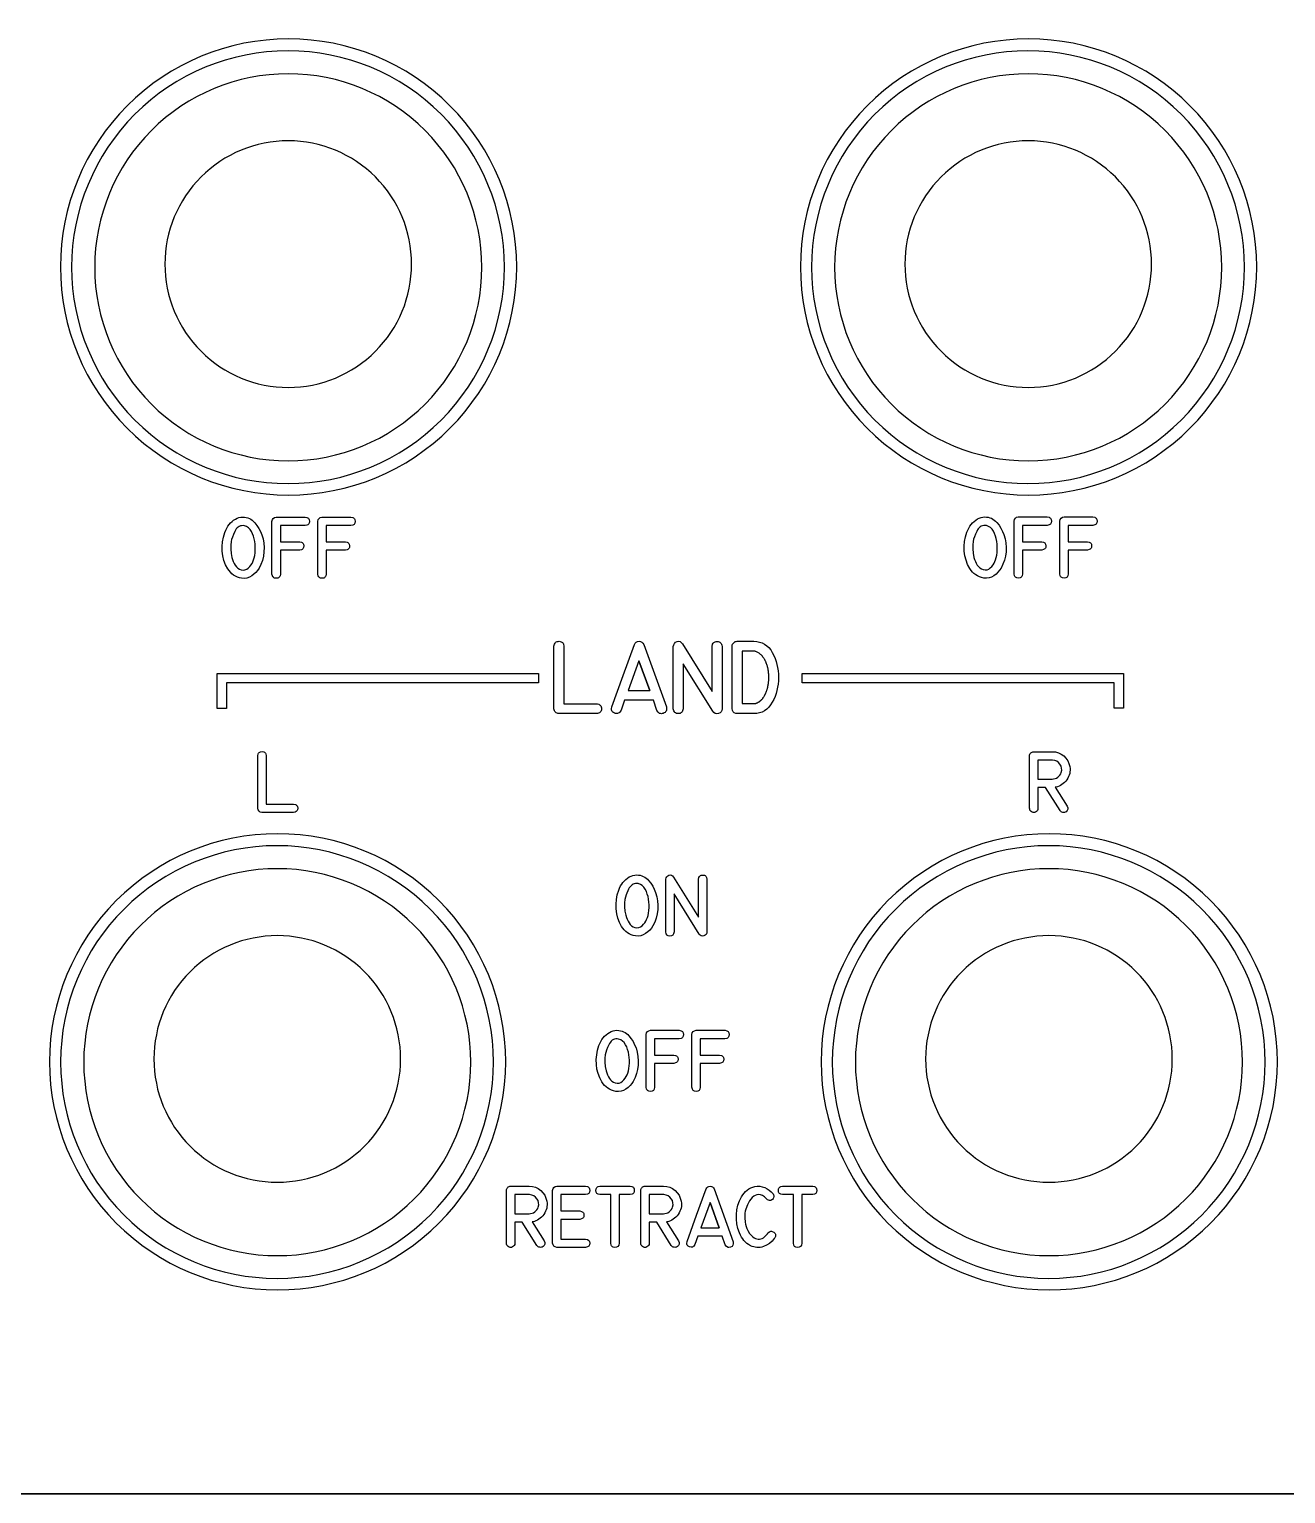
# Model space of a CAD drawing. Extents: x 27 to 704, y 10 to 614.
# Drawn here: x 240.8 to 301.4, y 9.6 to 80.3 of the extents above; entities that cross this region are included whole.
import ezdxf

# ---------------------------------------------------------------- set-up
doc = ezdxf.new("R2010")
doc.units = 0
for name, color, linetype in [('_BACKPANEL', 5, 'CONTINUOUS'), ('_ENGRAVING', 105, 'CONTINUOUS'), ('_TOPLAYER', 1, 'CONTINUOUS')]:
    doc.layers.add(name, color=color, linetype=linetype)

msp = doc.modelspace()

# ---------------------------------------------------------------- linework, layer by layer
at = {"layer": '_BACKPANEL'}
msp.add_lwpolyline([(526.256, 141.41), (526.256, 136.704), (526.256, 127.292), (526.256, 117.879), (526.256, 19.048), (526.256, 9.635), (203.984, 9.635), (203.984, 19.048), (203.984, 117.879), (203.984, 127.292), (203.984, 136.704), (203.984, 141.41)], close=True, dxfattribs=at)
for points in [[(253.256, 74.926, 0.414214), (247.306, 68.976, 0.414214), (253.256, 63.026, 0.414214), (259.206, 68.976, 0.414214)], [(288.956, 74.926, 0.414214), (283.006, 68.976, 0.414214), (288.956, 63.026, 0.414214), (294.906, 68.976, 0.414214)], [(252.727, 36.567, 0.414214), (246.777, 30.617, 0.414214), (252.727, 24.667, 0.414214), (258.677, 30.617, 0.414214)], [(289.956, 36.567, 0.414214), (284.006, 30.617, 0.414214), (289.956, 24.667, 0.414214), (295.906, 30.617, 0.414214)]]:
    msp.add_lwpolyline(points, format="xyb", close=True, dxfattribs=at)
at = {"layer": '_ENGRAVING'}
for points in [[(253.273, 79.845, 0.414214), (242.266, 68.839, 0.414214), (253.273, 57.832, 0.414214), (264.279, 68.839, 0.414214)], [(253.245, 79.27, 0.414214), (242.804, 68.828, 0.414214), (253.245, 58.387, 0.414214), (263.687, 68.828, 0.414214)], [(288.973, 79.845, 0.414214), (277.966, 68.839, 0.414214), (288.973, 57.832, 0.414214), (299.979, 68.839, 0.414214)], [(288.945, 79.27, 0.414214), (278.504, 68.828, 0.414214), (288.945, 58.387, 0.414214), (299.387, 68.828, 0.414214)], [(252.744, 41.485, 0.414214), (241.737, 30.479, 0.414214), (252.744, 19.473, 0.414214), (263.75, 30.479, 0.414214)], [(289.973, 41.485, 0.414214), (278.966, 30.479, 0.414214), (289.973, 19.473, 0.414214), (300.979, 30.479, 0.414214)], [(252.716, 40.91, 0.414214), (242.275, 30.469, 0.414214), (252.716, 20.027, 0.414214), (263.158, 30.469, 0.414214)], [(289.945, 40.91, 0.414214), (279.504, 30.469, 0.414214), (289.945, 20.027, 0.414214), (300.387, 30.469, 0.414214)]]:
    msp.add_lwpolyline(points, format="xyb", close=True, dxfattribs=at)
for points in [[(251.984, 55.916), (252.04, 55.714), (252.076, 55.508), (252.09, 55.299), (252.085, 55.086), (252.058, 54.876), (252.009, 54.675), (251.94, 54.483), (251.849, 54.301), (251.779, 54.195), (251.697, 54.097), (251.603, 54.007), (251.498, 53.926), (251.384, 53.861), (251.264, 53.821), (251.139, 53.807), (251.007, 53.817), (250.901, 53.841), (250.802, 53.875), (250.708, 53.917), (250.621, 53.97), (250.541, 54.031), (250.467, 54.103), (250.399, 54.183), (250.338, 54.273), (250.234, 54.469), (250.155, 54.674), (250.101, 54.891), (250.072, 55.118), (250.067, 55.35), (250.086, 55.578), (250.129, 55.803), (250.197, 56.025), (250.24, 56.132), (250.289, 56.231), (250.343, 56.323), (250.404, 56.407), (250.471, 56.483), (250.543, 56.552), (250.621, 56.613), (250.706, 56.667), (250.792, 56.71), (250.88, 56.741), (250.97, 56.759), (251.062, 56.765), (251.149, 56.761), (251.232, 56.749), (251.31, 56.728), (251.385, 56.699), (251.455, 56.661), (251.522, 56.615), (251.584, 56.561), (251.642, 56.498), (251.748, 56.361), (251.84, 56.218), (251.919, 56.07)], [(252.472, 54.015), (252.472, 56.561), (252.495, 56.645), (252.536, 56.707), (252.597, 56.747), (252.677, 56.765), (254.074, 56.765), (254.161, 56.747), (254.196, 56.729), (254.224, 56.707), (254.246, 56.678), (254.262, 56.645), (254.274, 56.561), (254.262, 56.478), (254.246, 56.445), (254.223, 56.417), (254.195, 56.394), (254.16, 56.377), (254.071, 56.36), (252.877, 56.36), (252.877, 55.571), (253.808, 55.571), (253.895, 55.553), (253.93, 55.537), (253.958, 55.515), (253.98, 55.488), (253.996, 55.456), (254.01, 55.376), (253.999, 55.295), (253.983, 55.262), (253.961, 55.233), (253.933, 55.209), (253.898, 55.19), (253.808, 55.165), (252.877, 55.165), (252.877, 54.015), (252.86, 53.928), (252.843, 53.893), (252.821, 53.865), (252.794, 53.843), (252.762, 53.827), (252.682, 53.813), (252.601, 53.825), (252.568, 53.84), (252.539, 53.862), (252.515, 53.891), (252.496, 53.926)], [(254.678, 54.015), (254.678, 56.561), (254.701, 56.645), (254.743, 56.707), (254.803, 56.747), (254.883, 56.765), (256.28, 56.765), (256.368, 56.747), (256.402, 56.729), (256.43, 56.707), (256.452, 56.678), (256.468, 56.645), (256.481, 56.561), (256.468, 56.478), (256.452, 56.445), (256.43, 56.417), (256.401, 56.394), (256.366, 56.377), (256.277, 56.36), (255.084, 56.36), (255.084, 55.571), (256.015, 55.571), (256.102, 55.553), (256.136, 55.537), (256.165, 55.515), (256.187, 55.488), (256.203, 55.456), (256.217, 55.376), (256.205, 55.295), (256.189, 55.262), (256.167, 55.233), (256.139, 55.209), (256.104, 55.19), (256.015, 55.165), (255.084, 55.165), (255.084, 54.015), (255.066, 53.928), (255.05, 53.893), (255.028, 53.865), (255.001, 53.843), (254.968, 53.827), (254.888, 53.813), (254.807, 53.825), (254.774, 53.84), (254.745, 53.862), (254.721, 53.891), (254.702, 53.926)], [(287.784, 55.925), (287.84, 55.723), (287.875, 55.518), (287.89, 55.308), (287.884, 55.095), (287.857, 54.885), (287.809, 54.684), (287.739, 54.492), (287.648, 54.31), (287.578, 54.204), (287.496, 54.106), (287.403, 54.016), (287.298, 53.935), (287.184, 53.87), (287.064, 53.831), (286.938, 53.816), (286.807, 53.827), (286.701, 53.851), (286.601, 53.884), (286.508, 53.927), (286.421, 53.979), (286.34, 54.041), (286.266, 54.112), (286.199, 54.193), (286.137, 54.283), (286.034, 54.478), (285.955, 54.684), (285.901, 54.9), (285.871, 55.128), (285.866, 55.359), (285.886, 55.587), (285.929, 55.812), (285.997, 56.035), (286.04, 56.141), (286.088, 56.24), (286.143, 56.332), (286.204, 56.416), (286.27, 56.492), (286.343, 56.561), (286.421, 56.623), (286.505, 56.677), (286.592, 56.72), (286.68, 56.75), (286.77, 56.769), (286.862, 56.775), (286.949, 56.771), (287.031, 56.758), (287.11, 56.737), (287.184, 56.708), (287.255, 56.67), (287.321, 56.624), (287.384, 56.57), (287.442, 56.507), (287.548, 56.37), (287.64, 56.228), (287.719, 56.079)], [(288.272, 54.024), (288.272, 56.57), (288.294, 56.654), (288.336, 56.716), (288.397, 56.757), (288.477, 56.775), (289.873, 56.775), (289.961, 56.756), (289.996, 56.739), (290.024, 56.716), (290.046, 56.688), (290.061, 56.654), (290.074, 56.571), (290.061, 56.487), (290.045, 56.454), (290.023, 56.426), (289.994, 56.404), (289.959, 56.387), (289.87, 56.369), (288.677, 56.369), (288.677, 55.58), (289.608, 55.58), (289.695, 55.562), (289.73, 55.546), (289.758, 55.524), (289.78, 55.497), (289.796, 55.465), (289.81, 55.385), (289.798, 55.304), (289.783, 55.271), (289.761, 55.242), (289.732, 55.218), (289.697, 55.199), (289.608, 55.175), (288.677, 55.175), (288.677, 54.024), (288.659, 53.937), (288.643, 53.903), (288.621, 53.874), (288.594, 53.852), (288.562, 53.836), (288.482, 53.822), (288.401, 53.834), (288.367, 53.849), (288.339, 53.871), (288.315, 53.9), (288.296, 53.935)], [(290.478, 54.024), (290.478, 56.57), (290.5, 56.654), (290.542, 56.716), (290.603, 56.757), (290.683, 56.775), (292.08, 56.775), (292.167, 56.756), (292.202, 56.739), (292.23, 56.716), (292.252, 56.688), (292.268, 56.654), (292.28, 56.571), (292.268, 56.487), (292.252, 56.454), (292.229, 56.426), (292.201, 56.404), (292.166, 56.387), (292.077, 56.369), (290.883, 56.369), (290.883, 55.58), (291.814, 55.58), (291.901, 55.562), (291.936, 55.546), (291.964, 55.524), (291.986, 55.497), (292.002, 55.465), (292.016, 55.385), (292.005, 55.304), (291.989, 55.271), (291.967, 55.242), (291.939, 55.218), (291.904, 55.199), (291.814, 55.175), (290.883, 55.175), (290.883, 54.024), (290.866, 53.937), (290.849, 53.903), (290.827, 53.874), (290.8, 53.852), (290.768, 53.836), (290.688, 53.822), (290.607, 53.834), (290.573, 53.849), (290.545, 53.871), (290.521, 53.9), (290.502, 53.935)], [(251.074, 56.356), (251.009, 56.351), (250.949, 56.338), (250.893, 56.315), (250.84, 56.284), (250.792, 56.244), (250.748, 56.195), (250.708, 56.137), (250.672, 56.07), (250.61, 55.932), (250.561, 55.805), (250.524, 55.688), (250.499, 55.582), (250.481, 55.42), (250.479, 55.226), (250.498, 55.018), (250.54, 54.812), (250.57, 54.713), (250.607, 54.618), (250.65, 54.529), (250.7, 54.444), (250.758, 54.369), (250.823, 54.308), (250.897, 54.261), (250.98, 54.227), (251.077, 54.208), (251.168, 54.216), (251.252, 54.248), (251.328, 54.307), (251.397, 54.38), (251.457, 54.455), (251.508, 54.533), (251.55, 54.613), (251.585, 54.702), (251.614, 54.804), (251.637, 54.92), (251.655, 55.048), (251.664, 55.183), (251.665, 55.318), (251.658, 55.453), (251.642, 55.587), (251.616, 55.719), (251.581, 55.843), (251.536, 55.961), (251.481, 56.072), (251.414, 56.17), (251.336, 56.249), (251.244, 56.308), (251.14, 56.347)], [(286.873, 56.365), (286.809, 56.361), (286.749, 56.347), (286.692, 56.325), (286.64, 56.294), (286.592, 56.253), (286.548, 56.204), (286.508, 56.146), (286.471, 56.079), (286.41, 55.942), (286.36, 55.814), (286.323, 55.698), (286.299, 55.592), (286.28, 55.429), (286.279, 55.235), (286.298, 55.027), (286.339, 54.822), (286.369, 54.722), (286.406, 54.628), (286.45, 54.538), (286.5, 54.454), (286.557, 54.379), (286.623, 54.318), (286.697, 54.27), (286.78, 54.237), (286.877, 54.218), (286.968, 54.225), (287.051, 54.258), (287.128, 54.317), (287.197, 54.39), (287.257, 54.465), (287.308, 54.542), (287.35, 54.622), (287.385, 54.711), (287.414, 54.814), (287.437, 54.929), (287.454, 55.058), (287.464, 55.193), (287.465, 55.327), (287.457, 55.462), (287.441, 55.597), (287.416, 55.728), (287.38, 55.852), (287.335, 55.97), (287.28, 56.081), (287.214, 56.18), (287.135, 56.258), (287.044, 56.317), (286.94, 56.356)], [(266.317, 47.283), (266.267, 47.29), (266.223, 47.303), (266.185, 47.323), (266.152, 47.349), (266.124, 47.382), (266.102, 47.421), (266.075, 47.52), (266.075, 50.531), (266.104, 50.638), (266.127, 50.68), (266.155, 50.714), (266.189, 50.74), (266.228, 50.759), (266.273, 50.769), (266.324, 50.772), (266.374, 50.767), (266.418, 50.755), (266.456, 50.736), (266.488, 50.71), (266.514, 50.676), (266.534, 50.635), (266.555, 50.531), (266.555, 47.758), (268.128, 47.76), (268.184, 47.75), (268.233, 47.734), (268.275, 47.713), (268.308, 47.685), (268.334, 47.652), (268.353, 47.612), (268.364, 47.567), (268.367, 47.515), (268.363, 47.464), (268.351, 47.419), (268.332, 47.381), (268.305, 47.349), (268.272, 47.323), (268.23, 47.303), (268.182, 47.29), (268.126, 47.283)], [(268.863, 47.613), (269.409, 49.115), (269.957, 50.616), (269.992, 50.684), (270.041, 50.733), (270.104, 50.763), (270.18, 50.773), (270.257, 50.764), (270.32, 50.735), (270.369, 50.685), (270.405, 50.616), (271.497, 47.605), (271.507, 47.495), (271.5, 47.449), (271.486, 47.407), (271.463, 47.371), (271.433, 47.34), (271.396, 47.315), (271.35, 47.295), (271.302, 47.282), (271.257, 47.278), (271.215, 47.282), (271.175, 47.296), (271.139, 47.318), (271.105, 47.349), (271.045, 47.438), (270.87, 47.925), (269.482, 47.925), (269.311, 47.45), (269.251, 47.361), (269.217, 47.329), (269.179, 47.307), (269.139, 47.294), (269.096, 47.29), (269.05, 47.295), (269.001, 47.309), (268.955, 47.33), (268.917, 47.356), (268.888, 47.387), (268.866, 47.422), (268.853, 47.463), (268.848, 47.508)], [(274.185, 47.52), (274.174, 47.438), (274.141, 47.373), (274.087, 47.325), (274.012, 47.292), (273.93, 47.28), (273.858, 47.293), (273.796, 47.331), (273.743, 47.394), (272.313, 49.688), (272.313, 47.52), (272.283, 47.415), (272.261, 47.374), (272.234, 47.341), (272.201, 47.315), (272.163, 47.296), (272.12, 47.285), (272.072, 47.281), (272.023, 47.285), (271.98, 47.296), (271.943, 47.315), (271.91, 47.341), (271.883, 47.374), (271.861, 47.415), (271.832, 47.52), (271.832, 50.528), (271.853, 50.609), (271.89, 50.675), (271.944, 50.725), (272.014, 50.761), (272.088, 50.776), (272.157, 50.763), (272.218, 50.723), (272.273, 50.655), (273.704, 48.358), (273.704, 50.528), (273.732, 50.634), (273.754, 50.676), (273.782, 50.71), (273.816, 50.736), (273.856, 50.755), (273.901, 50.766), (273.952, 50.769), (274.003, 50.764), (274.047, 50.753), (274.086, 50.734), (274.118, 50.707), (274.144, 50.673), (274.164, 50.632), (274.177, 50.584), (274.185, 50.528)], [(274.912, 50.773), (275.714, 50.773), (275.859, 50.764), (275.994, 50.739), (276.12, 50.696), (276.237, 50.637), (276.344, 50.56), (276.442, 50.466), (276.531, 50.356), (276.61, 50.228), (276.68, 50.09), (276.74, 49.949), (276.792, 49.804), (276.834, 49.656), (276.866, 49.504), (276.889, 49.349), (276.903, 49.191), (276.908, 49.029), (276.903, 48.867), (276.889, 48.709), (276.866, 48.554), (276.833, 48.402), (276.791, 48.254), (276.74, 48.109), (276.679, 47.968), (276.609, 47.83), (276.53, 47.702), (276.441, 47.591), (276.343, 47.498), (276.236, 47.421), (276.119, 47.361), (275.994, 47.319), (275.858, 47.293), (275.714, 47.285), (274.912, 47.285), (274.915, 47.285), (274.912, 47.285), (274.851, 47.295), (274.773, 47.325), (274.718, 47.374), (274.685, 47.441), (274.675, 47.526), (274.673, 47.526), (274.675, 50.535), (274.673, 50.548), (274.68, 50.593), (274.694, 50.635), (274.717, 50.673), (274.747, 50.707), (274.784, 50.736), (274.823, 50.757), (274.867, 50.769), (274.914, 50.773)], [(275.714, 47.765), (275.721, 47.765), (275.729, 47.765), (275.735, 47.766), (275.743, 47.767), (275.751, 47.767), (275.76, 47.768), (275.767, 47.769), (275.775, 47.77), (275.782, 47.771), (275.791, 47.772), (275.804, 47.775), (275.811, 47.778), (275.82, 47.782), (275.827, 47.783), (275.837, 47.785), (275.844, 47.787), (275.852, 47.79), (275.867, 47.797), (275.884, 47.804), (275.891, 47.807), (275.9, 47.811), (275.913, 47.819), (275.93, 47.828), (275.937, 47.832), (275.946, 47.838), (275.961, 47.848), (275.969, 47.853), (275.978, 47.859), (275.985, 47.864), (275.993, 47.871), (276, 47.875), (276.009, 47.881), (276.026, 47.894), (276.039, 47.908), (276.046, 47.915), (276.055, 47.923), (276.062, 47.93), (276.07, 47.939), (276.085, 47.952), (276.092, 47.959), (276.101, 47.968), (276.108, 47.975), (276.116, 47.985), (276.13, 48.002), (276.145, 48.02), (276.159, 48.039), (276.165, 48.049), (276.174, 48.058), (276.18, 48.068), (276.188, 48.078), (276.194, 48.089), (276.201, 48.1), (276.215, 48.121), (276.221, 48.132), (276.228, 48.143), (276.234, 48.154), (276.242, 48.165), (276.252, 48.187), (276.258, 48.199), (276.266, 48.213), (276.272, 48.224), (276.28, 48.237), (276.284, 48.249), (276.29, 48.262), (276.302, 48.288), (276.314, 48.315), (276.318, 48.328), (276.324, 48.342), (276.328, 48.356), (276.334, 48.371), (276.343, 48.399), (276.347, 48.412), (276.353, 48.428), (276.361, 48.456), (276.372, 48.485), (276.374, 48.5), (276.378, 48.516), (276.382, 48.531), (276.387, 48.547), (276.389, 48.56), (276.394, 48.576), (276.399, 48.608), (276.401, 48.623), (276.406, 48.639), (276.407, 48.653), (276.411, 48.669), (276.416, 48.702), (276.418, 48.717), (276.423, 48.734), (276.426, 48.766), (276.427, 48.781), (276.429, 48.799), (276.433, 48.831), (276.435, 48.864), (276.436, 48.898), (276.438, 48.93), (276.439, 48.946), (276.441, 48.964), (276.442, 48.979), (276.443, 48.996), (276.443, 49.012), (276.443, 49.029), (276.443, 49.045), (276.443, 49.061), (276.442, 49.077), (276.441, 49.095), (276.441, 49.111), (276.441, 49.128), (276.438, 49.162), (276.436, 49.192), (276.433, 49.228), (276.431, 49.259), (276.428, 49.291), (276.425, 49.306), (276.424, 49.323), (276.418, 49.356), (276.414, 49.37), (276.412, 49.386), (276.407, 49.419), (276.402, 49.451), (276.394, 49.482), (276.389, 49.511), (276.383, 49.525), (276.38, 49.541), (276.375, 49.556), (276.372, 49.572), (276.363, 49.601), (276.355, 49.63), (276.349, 49.643), (276.344, 49.657), (276.334, 49.686), (276.324, 49.714), (276.318, 49.726), (276.314, 49.741), (276.307, 49.753), (276.302, 49.766), (276.29, 49.792), (276.28, 49.816), (276.268, 49.841), (276.261, 49.852), (276.256, 49.863), (276.242, 49.887), (276.228, 49.909), (276.221, 49.92), (276.215, 49.932), (276.201, 49.952), (276.194, 49.962), (276.189, 49.972), (276.16, 50.012), (276.133, 50.049), (276.102, 50.083), (276.072, 50.116), (276.043, 50.144), (276.01, 50.17), (275.978, 50.196), (275.946, 50.218), (275.915, 50.236), (275.884, 50.252), (275.852, 50.264), (275.82, 50.276), (275.804, 50.28), (275.791, 50.286), (275.76, 50.291), (275.729, 50.293), (275.721, 50.293), (275.714, 50.293), (275.152, 50.293), (275.152, 47.765)], [(270.696, 48.404), (270.178, 49.834), (269.657, 48.404)], [(270.178, 49.834), (270.696, 48.404)], [(265.323, 48.77), (250.273, 48.77), (250.273, 47.532), (249.823, 47.532), (249.823, 48.771), (249.823, 49.219), (265.323, 49.219)], [(293.549, 48.77), (293.549, 48.77), (293.549, 47.545), (293.1, 47.545), (293.1, 48.77), (278.049, 48.77), (278.049, 49.219), (293.549, 49.219)], [(251.987, 42.518), (251.908, 42.535), (251.848, 42.574), (251.806, 42.634), (251.784, 42.717), (251.784, 45.25), (251.808, 45.34), (251.827, 45.375), (251.851, 45.404), (251.879, 45.426), (251.912, 45.441), (251.993, 45.453), (252.072, 45.439), (252.104, 45.422), (252.131, 45.4), (252.153, 45.372), (252.169, 45.337), (252.188, 45.25), (252.188, 42.918), (253.51, 42.919), (253.599, 42.898), (253.633, 42.88), (253.662, 42.856), (253.684, 42.828), (253.699, 42.795), (253.711, 42.714), (253.697, 42.633), (253.681, 42.601), (253.659, 42.573), (253.631, 42.552), (253.596, 42.535), (253.508, 42.518)], [(290.831, 42.822), (290.862, 42.744), (290.864, 42.673), (290.836, 42.608), (290.779, 42.55), (290.743, 42.529), (290.705, 42.517), (290.664, 42.513), (290.621, 42.517), (290.579, 42.528), (290.543, 42.547), (290.513, 42.572), (290.49, 42.605), (289.783, 43.722), (289.425, 43.722), (289.425, 42.713), (289.418, 42.655), (289.397, 42.606), (289.361, 42.565), (289.312, 42.533), (289.256, 42.514), (289.202, 42.511), (289.15, 42.524), (289.1, 42.554), (289.065, 42.586), (289.041, 42.623), (289.026, 42.665), (289.021, 42.713), (289.021, 45.245), (289.025, 45.285), (289.036, 45.322), (289.054, 45.355), (289.079, 45.386), (289.11, 45.412), (289.144, 45.43), (289.181, 45.441), (289.222, 45.445), (290.111, 45.445), (290.267, 45.432), (290.411, 45.394), (290.545, 45.33), (290.669, 45.241), (290.776, 45.132), (290.86, 45.009), (290.923, 44.873), (290.962, 44.723), (290.973, 44.64), (290.976, 44.557), (290.971, 44.477), (290.957, 44.397), (290.935, 44.319), (290.905, 44.243), (290.866, 44.167), (290.82, 44.093), (290.767, 44.024), (290.71, 43.961), (290.649, 43.906), (290.584, 43.858), (290.515, 43.817), (290.441, 43.783), (290.364, 43.757), (290.282, 43.737), (290.255, 43.733)], [(290.111, 44.124), (290.183, 44.13), (290.252, 44.146), (290.318, 44.174), (290.382, 44.213), (290.438, 44.261), (290.485, 44.315), (290.522, 44.377), (290.548, 44.445), (290.57, 44.553), (290.567, 44.655), (290.539, 44.752), (290.487, 44.844), (290.416, 44.923), (290.334, 44.983), (290.239, 45.022), (290.131, 45.041), (289.425, 45.041), (289.425, 44.124)], [(270.981, 38.65), (271.037, 38.449), (271.073, 38.244), (271.087, 38.035), (271.081, 37.823), (271.055, 37.613), (271.006, 37.413), (270.937, 37.222), (270.846, 37.04), (270.776, 36.934), (270.695, 36.837), (270.602, 36.747), (270.497, 36.666), (270.383, 36.602), (270.264, 36.562), (270.138, 36.548), (270.008, 36.558), (269.902, 36.582), (269.802, 36.615), (269.709, 36.658), (269.623, 36.71), (269.543, 36.772), (269.469, 36.842), (269.401, 36.923), (269.34, 37.013), (269.237, 37.207), (269.158, 37.412), (269.104, 37.628), (269.075, 37.855), (269.07, 38.085), (269.089, 38.313), (269.132, 38.537), (269.2, 38.759), (269.243, 38.865), (269.291, 38.964), (269.346, 39.055), (269.406, 39.139), (269.472, 39.215), (269.545, 39.284), (269.623, 39.345), (269.707, 39.399), (269.793, 39.442), (269.881, 39.473), (269.97, 39.491), (270.062, 39.497), (270.149, 39.493), (270.231, 39.48), (270.309, 39.459), (270.384, 39.43), (270.454, 39.393), (270.52, 39.347), (270.582, 39.293), (270.64, 39.23), (270.746, 39.094), (270.838, 38.952), (270.916, 38.804)], [(270.074, 39.088), (270.01, 39.084), (269.949, 39.071), (269.893, 39.048), (269.841, 39.017), (269.793, 38.977), (269.749, 38.928), (269.709, 38.87), (269.673, 38.804), (269.562, 38.54), (269.525, 38.423), (269.501, 38.317), (269.482, 38.155), (269.481, 37.962), (269.5, 37.755), (269.541, 37.55), (269.571, 37.451), (269.608, 37.357), (269.651, 37.267), (269.701, 37.183), (269.759, 37.108), (269.824, 37.047), (269.898, 37), (269.98, 36.967), (270.077, 36.948), (270.168, 36.955), (270.251, 36.988), (270.328, 37.047), (270.396, 37.119), (270.456, 37.194), (270.507, 37.271), (270.548, 37.351), (270.584, 37.44), (270.613, 37.542), (270.636, 37.657), (270.653, 37.785), (270.662, 37.92), (270.663, 38.054), (270.656, 38.188), (270.64, 38.322), (270.614, 38.453), (270.579, 38.577), (270.534, 38.695), (270.479, 38.806), (270.413, 38.904), (270.335, 38.982), (270.244, 39.041), (270.14, 39.08)], [(273.454, 36.75), (273.445, 36.681), (273.418, 36.626), (273.372, 36.585), (273.308, 36.557), (273.239, 36.547), (273.178, 36.558), (273.126, 36.59), (273.082, 36.643), (271.873, 38.581), (271.873, 36.75), (271.849, 36.661), (271.807, 36.598), (271.779, 36.576), (271.747, 36.561), (271.67, 36.548), (271.593, 36.561), (271.561, 36.576), (271.533, 36.598), (271.492, 36.661), (271.468, 36.75), (271.468, 39.29), (271.485, 39.358), (271.517, 39.414), (271.562, 39.457), (271.621, 39.487), (271.684, 39.499), (271.741, 39.488), (271.794, 39.455), (271.84, 39.398), (273.048, 37.457), (273.048, 39.29), (273.072, 39.38), (273.091, 39.415), (273.114, 39.444), (273.143, 39.466), (273.176, 39.481), (273.258, 39.493), (273.338, 39.48), (273.371, 39.464), (273.398, 39.441), (273.42, 39.413), (273.436, 39.378), (273.454, 39.29)], [(270.034, 31.149), (270.09, 30.947), (270.125, 30.742), (270.14, 30.532), (270.134, 30.319), (270.107, 30.109), (270.059, 29.908), (269.989, 29.716), (269.898, 29.534), (269.828, 29.428), (269.746, 29.33), (269.653, 29.24), (269.548, 29.159), (269.434, 29.094), (269.314, 29.055), (269.188, 29.04), (269.057, 29.051), (268.951, 29.075), (268.851, 29.108), (268.758, 29.151), (268.671, 29.203), (268.59, 29.265), (268.516, 29.336), (268.449, 29.417), (268.387, 29.507), (268.284, 29.702), (268.205, 29.908), (268.151, 30.124), (268.121, 30.352), (268.116, 30.583), (268.136, 30.811), (268.179, 31.036), (268.247, 31.259), (268.29, 31.365), (268.338, 31.464), (268.393, 31.556), (268.454, 31.64), (268.52, 31.716), (268.593, 31.785), (268.671, 31.847), (268.755, 31.901), (268.842, 31.944), (268.93, 31.974), (269.02, 31.993), (269.112, 31.999), (269.199, 31.995), (269.281, 31.982), (269.36, 31.961), (269.434, 31.932), (269.505, 31.894), (269.571, 31.848), (269.634, 31.794), (269.692, 31.731), (269.798, 31.594), (269.89, 31.452), (269.969, 31.303)], [(270.522, 29.249), (270.522, 31.794), (270.544, 31.878), (270.586, 31.941), (270.647, 31.981), (270.727, 31.999), (272.123, 31.999), (272.211, 31.98), (272.246, 31.963), (272.274, 31.94), (272.296, 31.912), (272.311, 31.878), (272.324, 31.795), (272.311, 31.712), (272.295, 31.678), (272.273, 31.65), (272.244, 31.628), (272.209, 31.611), (272.12, 31.593), (270.927, 31.593), (270.927, 30.804), (271.858, 30.804), (271.945, 30.787), (271.98, 30.77), (272.008, 30.748), (272.03, 30.721), (272.046, 30.689), (272.06, 30.609), (272.048, 30.529), (272.033, 30.495), (272.011, 30.466), (271.982, 30.442), (271.947, 30.423), (271.858, 30.399), (270.927, 30.399), (270.927, 29.249), (270.909, 29.161), (270.893, 29.127), (270.871, 29.099), (270.844, 29.076), (270.812, 29.06), (270.732, 29.047), (270.651, 29.058), (270.617, 29.074), (270.589, 29.096), (270.565, 29.124), (270.546, 29.159)], [(272.728, 29.249), (272.728, 31.794), (272.75, 31.878), (272.792, 31.941), (272.853, 31.981), (272.933, 31.999), (274.33, 31.999), (274.417, 31.98), (274.452, 31.963), (274.48, 31.94), (274.502, 31.912), (274.518, 31.878), (274.53, 31.795), (274.518, 31.712), (274.502, 31.678), (274.479, 31.65), (274.451, 31.628), (274.416, 31.611), (274.327, 31.593), (273.133, 31.593), (273.133, 30.804), (274.064, 30.804), (274.151, 30.787), (274.186, 30.77), (274.214, 30.748), (274.236, 30.721), (274.252, 30.689), (274.266, 30.609), (274.255, 30.529), (274.239, 30.495), (274.217, 30.466), (274.189, 30.442), (274.154, 30.423), (274.064, 30.399), (273.133, 30.399), (273.133, 29.249), (273.116, 29.161), (273.099, 29.127), (273.077, 29.099), (273.05, 29.076), (273.018, 29.06), (272.938, 29.047), (272.857, 29.058), (272.823, 29.074), (272.795, 29.096), (272.771, 29.124), (272.752, 29.159)], [(269.123, 31.589), (269.059, 31.585), (268.999, 31.571), (268.942, 31.549), (268.89, 31.518), (268.842, 31.478), (268.798, 31.428), (268.758, 31.37), (268.721, 31.303), (268.66, 31.166), (268.61, 31.039), (268.573, 30.922), (268.549, 30.816), (268.53, 30.653), (268.529, 30.459), (268.548, 30.251), (268.589, 30.046), (268.619, 29.946), (268.656, 29.852), (268.7, 29.762), (268.75, 29.678), (268.807, 29.603), (268.873, 29.542), (268.947, 29.494), (269.03, 29.461), (269.127, 29.442), (269.218, 29.449), (269.301, 29.482), (269.378, 29.541), (269.447, 29.614), (269.507, 29.689), (269.558, 29.766), (269.6, 29.846), (269.635, 29.935), (269.664, 30.038), (269.687, 30.153), (269.704, 30.282), (269.714, 30.417), (269.715, 30.551), (269.707, 30.686), (269.691, 30.821), (269.666, 30.952), (269.63, 31.077), (269.585, 31.194), (269.53, 31.306), (269.464, 31.404), (269.385, 31.482), (269.294, 31.541), (269.19, 31.58)], [(265.599, 21.834), (265.63, 21.756), (265.632, 21.684), (265.604, 21.619), (265.547, 21.56), (265.512, 21.54), (265.473, 21.527), (265.432, 21.523), (265.389, 21.527), (265.347, 21.538), (265.311, 21.557), (265.281, 21.583), (265.257, 21.616), (264.549, 22.741), (264.19, 22.741), (264.19, 21.725), (264.183, 21.666), (264.162, 21.617), (264.127, 21.576), (264.077, 21.544), (264.021, 21.524), (263.967, 21.521), (263.915, 21.534), (263.864, 21.564), (263.83, 21.597), (263.805, 21.634), (263.79, 21.677), (263.785, 21.725), (263.785, 24.275), (263.789, 24.315), (263.8, 24.352), (263.818, 24.386), (263.844, 24.418), (263.874, 24.443), (263.908, 24.462), (263.946, 24.473), (263.986, 24.477), (264.878, 24.477), (265.034, 24.464), (265.179, 24.425), (265.313, 24.361), (265.437, 24.271), (265.544, 24.161), (265.629, 24.038), (265.691, 23.901), (265.731, 23.749), (265.742, 23.665), (265.745, 23.583), (265.739, 23.501), (265.726, 23.421), (265.704, 23.343), (265.673, 23.265), (265.635, 23.19), (265.588, 23.115), (265.535, 23.045), (265.478, 22.982), (265.417, 22.926), (265.352, 22.878), (265.282, 22.837), (265.209, 22.803), (265.131, 22.776), (265.049, 22.756), (265.022, 22.752)], [(264.878, 23.146), (264.95, 23.152), (265.019, 23.169), (265.085, 23.196), (265.149, 23.236), (265.206, 23.284), (265.253, 23.339), (265.29, 23.401), (265.316, 23.469), (265.338, 23.578), (265.334, 23.681), (265.307, 23.779), (265.254, 23.871), (265.184, 23.951), (265.101, 24.011), (265.006, 24.05), (264.898, 24.07), (264.19, 24.07), (264.19, 23.146)], [(267.603, 24.074), (266.412, 24.074), (266.412, 23.285), (267.32, 23.285), (267.409, 23.26), (267.473, 23.218), (267.495, 23.19), (267.511, 23.158), (267.523, 23.079), (267.51, 23.001), (267.494, 22.968), (267.472, 22.94), (267.409, 22.898), (267.32, 22.875), (266.412, 22.875), (266.412, 21.927), (267.603, 21.927), (267.692, 21.903), (267.755, 21.861), (267.777, 21.833), (267.793, 21.801), (267.805, 21.723), (267.793, 21.646), (267.777, 21.614), (267.755, 21.586), (267.692, 21.545), (267.603, 21.521), (266.213, 21.521), (266.133, 21.543), (266.072, 21.584), (266.031, 21.645), (266.009, 21.726), (266.009, 24.275), (266.032, 24.359), (266.074, 24.42), (266.134, 24.46), (266.213, 24.477), (267.603, 24.477), (267.691, 24.458), (267.726, 24.441), (267.755, 24.418), (267.777, 24.39), (267.792, 24.357), (267.805, 24.274), (267.792, 24.191), (267.776, 24.158), (267.754, 24.131), (267.726, 24.108), (267.691, 24.091)], [(268.823, 21.723), (268.823, 24.07), (268.296, 24.07), (268.208, 24.088), (268.173, 24.106), (268.145, 24.128), (268.123, 24.156), (268.108, 24.19), (268.096, 24.273), (268.108, 24.355), (268.124, 24.389), (268.146, 24.417), (268.174, 24.44), (268.208, 24.458), (268.296, 24.477), (269.753, 24.477), (269.84, 24.458), (269.874, 24.441), (269.902, 24.418), (269.924, 24.39), (269.94, 24.356), (269.952, 24.273), (269.94, 24.189), (269.925, 24.156), (269.903, 24.128), (269.875, 24.105), (269.841, 24.088), (269.753, 24.07), (269.228, 24.07), (269.228, 21.723), (269.202, 21.634), (269.158, 21.57), (269.13, 21.548), (269.096, 21.533), (269.016, 21.521), (268.937, 21.535), (268.905, 21.551), (268.878, 21.573), (268.857, 21.601), (268.84, 21.636)], [(272.08, 21.834), (272.111, 21.756), (272.113, 21.684), (272.086, 21.619), (272.029, 21.56), (271.993, 21.54), (271.954, 21.527), (271.913, 21.523), (271.87, 21.527), (271.828, 21.538), (271.792, 21.557), (271.762, 21.583), (271.738, 21.616), (271.031, 22.741), (270.672, 22.741), (270.672, 21.725), (270.664, 21.666), (270.643, 21.617), (270.608, 21.576), (270.558, 21.544), (270.502, 21.524), (270.448, 21.521), (270.396, 21.534), (270.346, 21.564), (270.311, 21.597), (270.286, 21.634), (270.272, 21.677), (270.267, 21.725), (270.267, 24.275), (270.27, 24.315), (270.281, 24.352), (270.299, 24.386), (270.325, 24.418), (270.355, 24.443), (270.39, 24.462), (270.427, 24.473), (270.468, 24.477), (271.359, 24.477), (271.515, 24.464), (271.66, 24.425), (271.794, 24.361), (271.918, 24.271), (272.025, 24.161), (272.11, 24.038), (272.172, 23.901), (272.212, 23.749), (272.223, 23.665), (272.226, 23.583), (272.221, 23.501), (272.207, 23.421), (272.185, 23.343), (272.155, 23.265), (272.116, 23.19), (272.069, 23.115), (272.017, 23.045), (271.96, 22.982), (271.898, 22.926), (271.833, 22.878), (271.764, 22.837), (271.69, 22.803), (271.612, 22.776), (271.53, 22.756), (271.503, 22.752)], [(271.359, 23.146), (271.431, 23.152), (271.5, 23.169), (271.567, 23.196), (271.63, 23.236), (271.687, 23.284), (271.734, 23.339), (271.771, 23.401), (271.797, 23.469), (271.819, 23.578), (271.816, 23.681), (271.788, 23.779), (271.736, 23.871), (271.665, 23.951), (271.582, 24.011), (271.487, 24.05), (271.379, 24.07), (270.672, 24.07), (270.672, 23.146)], [(272.5, 21.8), (272.96, 23.072), (273.422, 24.344), (273.452, 24.402), (273.493, 24.443), (273.546, 24.468), (273.61, 24.477), (273.675, 24.469), (273.728, 24.444), (273.77, 24.403), (273.8, 24.344), (274.72, 21.792), (274.729, 21.7), (274.711, 21.625), (274.692, 21.594), (274.667, 21.568), (274.597, 21.53), (274.518, 21.515), (274.483, 21.519), (274.449, 21.531), (274.39, 21.576), (274.34, 21.651), (274.192, 22.064), (273.022, 22.064), (272.878, 21.661), (272.827, 21.585), (272.798, 21.559), (272.767, 21.54), (272.733, 21.529), (272.696, 21.526), (272.617, 21.542), (272.546, 21.582), (272.521, 21.608), (272.503, 21.638), (272.492, 21.672), (272.488, 21.711)], [(276.727, 21.983), (276.714, 21.964), (276.707, 21.954), (276.701, 21.945), (276.595, 21.822), (276.474, 21.717), (276.337, 21.631), (276.185, 21.565), (276.105, 21.541), (276.026, 21.525), (275.947, 21.518), (275.868, 21.519), (275.789, 21.528), (275.711, 21.546), (275.633, 21.572), (275.555, 21.606), (275.468, 21.655), (275.387, 21.712), (275.312, 21.777), (275.243, 21.849), (275.18, 21.93), (275.122, 22.018), (275.071, 22.114), (275.026, 22.218), (274.954, 22.436), (274.906, 22.658), (274.881, 22.885), (274.881, 23.115), (274.905, 23.343), (274.954, 23.562), (275.027, 23.771), (275.125, 23.97), (275.183, 24.063), (275.248, 24.147), (275.318, 24.221), (275.395, 24.287), (275.478, 24.343), (275.568, 24.391), (275.663, 24.429), (275.765, 24.458), (275.885, 24.476), (276.006, 24.474), (276.126, 24.453), (276.246, 24.411), (276.361, 24.354), (276.464, 24.287), (276.557, 24.21), (276.639, 24.122), (276.647, 24.112), (276.673, 24.067), (276.686, 24.021), (276.687, 23.972), (276.674, 23.922), (276.65, 23.875), (276.619, 23.838), (276.579, 23.811), (276.532, 23.793), (276.478, 23.786), (276.425, 23.795), (276.376, 23.819), (276.328, 23.859), (276.233, 23.957), (276.139, 24.026), (276.047, 24.065), (275.957, 24.076), (275.871, 24.063), (275.789, 24.034), (275.711, 23.99), (275.639, 23.928), (275.571, 23.854), (275.51, 23.77), (275.454, 23.677), (275.405, 23.573), (275.329, 23.364), (275.305, 23.264), (275.29, 23.168), (275.278, 22.957), (275.295, 22.744), (275.314, 22.639), (275.343, 22.538), (275.379, 22.439), (275.425, 22.344), (275.516, 22.195), (275.619, 22.076), (275.675, 22.029), (275.734, 21.989), (275.795, 21.956), (275.859, 21.932), (275.924, 21.918), (275.989, 21.916), (276.054, 21.928), (276.118, 21.953), (276.182, 21.991), (276.245, 22.042), (276.308, 22.106), (276.371, 22.184), (276.398, 22.221), (276.467, 22.279), (276.502, 22.296), (276.537, 22.304), (276.573, 22.304), (276.609, 22.295), (276.683, 22.252), (276.742, 22.191), (276.76, 22.158), (276.769, 22.125), (276.771, 22.091), (276.764, 22.056)], [(277.631, 21.723), (277.631, 24.07), (277.104, 24.07), (277.016, 24.088), (276.981, 24.106), (276.953, 24.128), (276.931, 24.156), (276.916, 24.19), (276.903, 24.273), (276.916, 24.355), (276.932, 24.389), (276.954, 24.417), (276.982, 24.44), (277.016, 24.458), (277.104, 24.477), (278.561, 24.477), (278.648, 24.458), (278.682, 24.441), (278.71, 24.418), (278.732, 24.39), (278.747, 24.356), (278.76, 24.273), (278.748, 24.189), (278.732, 24.156), (278.711, 24.128), (278.683, 24.105), (278.648, 24.088), (278.561, 24.07), (278.036, 24.07), (278.036, 21.723), (278.01, 21.634), (277.966, 21.57), (277.937, 21.548), (277.904, 21.533), (277.824, 21.521), (277.745, 21.535), (277.713, 21.551), (277.686, 21.573), (277.665, 21.601), (277.648, 21.636)], [(274.045, 22.469), (273.609, 23.682), (273.169, 22.469)], [(273.609, 23.682), (274.045, 22.469)]]:
    msp.add_lwpolyline(points, close=True, dxfattribs=at)
at = {"layer": '_TOPLAYER'}
for points in [[(253.256, 78.16, 0.414214), (243.918, 68.822, 0.414214), (253.256, 59.484, 0.414214), (262.594, 68.822, 0.414214)], [(288.956, 78.16, 0.414214), (279.618, 68.822, 0.414214), (288.956, 59.484, 0.414214), (298.294, 68.822, 0.414214)], [(252.727, 39.8, 0.414214), (243.39, 30.462, 0.414214), (252.727, 21.125, 0.414214), (262.065, 30.462, 0.414214)], [(289.956, 39.8, 0.414214), (280.618, 30.462, 0.414214), (289.956, 21.125, 0.414214), (299.294, 30.462, 0.414214)]]:
    msp.add_lwpolyline(points, format="xyb", close=True, dxfattribs=at)
msp.add_lwpolyline([(206.255, 9.635), (298.326, 9.635), (346.154, 9.635)], dxfattribs=at)

doc.saveas('drawing.dxf')
